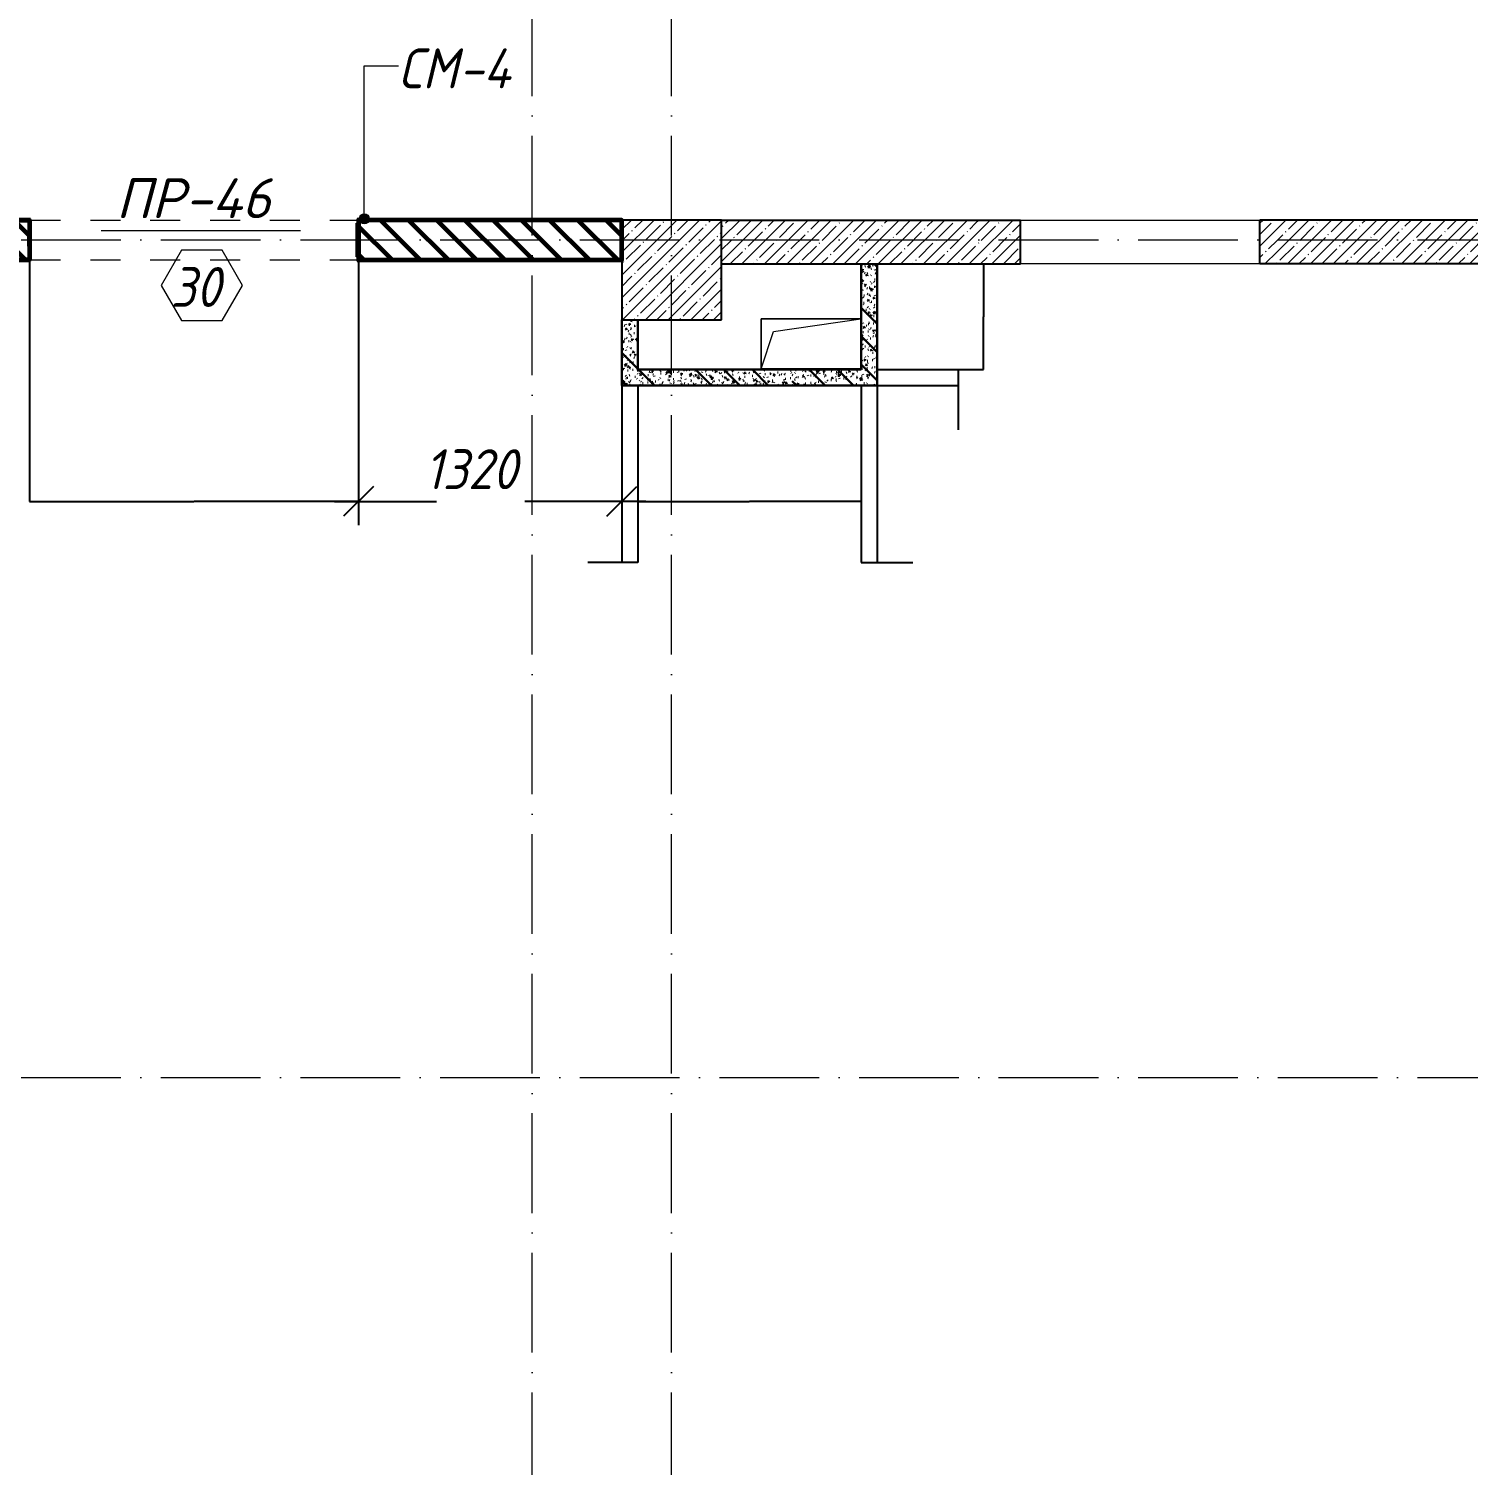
# Model space of a CAD drawing. Header units: millimetres. Extents: x 12986 to 523328, y -9759 to 30092.
# Drawn here: x 119934 to 127151, y 1656 to 8859 of the extents above; entities that cross this region are included whole.
import ezdxf

# ---------------------------------------------------------------- set-up
doc = ezdxf.new("R2010")
doc.units = ezdxf.units.MM
doc.linetypes.add('50_200_ШТРИХ_1Т_ш5_п1_п1_', pattern=[700, 500, -100, 0, -100])
doc.linetypes.add('Штрих короткий', pattern=[300, 150, -150])
for name, color, linetype, lineweight in [('0) ПГП', 1, 'Continuous', 30), ('4) ПГП красный расчет', 12, 'Continuous', 30), ('5) Блок ячеистый', 160, 'Continuous', 60), ('A-ANNO-DIMS', 7, 'Continuous', 9), ('A-DOOR-2', 7, 'Continuous', 5), ('A-DOOR-3', 7, 'Штрих короткий', 5), ('A-DOOR-IDEN', 7, 'Continuous', 9), ('A-FLOR', 7, 'Continuous', 9), ('A-GENM', 7, 'Continuous', 9), ('A-GENM-1', 7, 'Continuous', 25), ('A-GENM-IDEN', 7, 'Continuous', 9), ('A-WALL-1', 7, 'Continuous', 25), ('A-WALL-PATT-1', 7, 'Continuous', 5), ('I-WALL', 7, 'Continuous', 5), ('S-COLS', 7, 'Continuous', 9), ('S-COLS-1', 7, 'Continuous', 5), ('S-COLS-2', 7, 'Continuous', 25), ('Оси-2', 7, '50_200_ШТРИХ_1Т_ш5_п1_п1_', 9)]:
    doc.layers.add(name, color=color, linetype=linetype, lineweight=lineweight)
doc.styles.add('ISOCPEUR_I_3', font='isocpeui.ttf', dxfattribs={"width": 0.9, "height": 200})
doc.styles.add('ISOCPEUR_I_5', font='isocpeui.ttf', dxfattribs={"height": 200})
doc.dimstyles.new('ISO-2_0_0_9К_СРЕДНИЙ_1', dxfattribs={"dimscale": 304.8, "dimtxt": 199.196235, "dimasz": 0.492126, "dimexe": 0.393701, "dimexo": 0, "dimgap": 0, "dimtad": 1, "dimdec": 0, "dimzin": 0, "dimdsep": 46, "dimtxsty": 'ISOCPEUR_I_3', "dimblk1": 'OBLIQUE', "dimblk2": 'OBLIQUE', "dimsah": 1, "dimcen": 0.09, "dimdle": 0.393701, "dimazin": 0, "dimtfac": 1, "dimtdec": 4, "dimtix": 1, "dimtmove": 2, "dimatfit": 3, "dimfxl": 1, "dimtvp": 1, "dimtolj": 1, "dimtzin": 0, "dimarcsym": 2})
doc.dimstyles.get("Standard").update_dxf_attribs({"dimtxt": 0.18, "dimasz": 0.18, "dimexe": 0.18, "dimexo": 0.0625, "dimgap": 0.09, "dimtad": 0, "dimtih": 1, "dimtoh": 1, "dimdec": 4, "dimzin": 0, "dimdsep": 46, "dimtxsty": 'Standard', "dimcen": 0.09, "dimadec": 0, "dimazin": 0, "dimtfac": 1, "dimtdec": 4, "dimtofl": 0, "dimtmove": 0, "dimatfit": 3, "dimfxl": 1, "dimtolj": 1, "dimtzin": 0, "dimarcsym": 0})
pattern_1 = [(50, (61996.893, 0), (72.873764, -6.37607), [7.62, -83.82]), (355, (61996.89, 0), (-14.09699, 76.42244), [6.096, -67.056]), (100.451, (62002.966, -0.53), (58.776964, 70.04687), [6.476, -71.236]), (46.184, (61996.89, 20.32), (108.43142, -16.81745), [11.43, -125.73]), (96.636, (62005.93, 18.92), (94.961, 98.97089), [9.714, -106.854]), (351.184, (61996.89, 20.32), (94.96227, 98.97018), [9.144, -100.584]), (21, (62007.053, 15.24), (60.64565, -40.90654), [7.62, -83.82]), (326, (62007.05, 15.24), (24.72083, 73.67493), [6.096, -67.056]), (71.451, (62012.11, 11.83), (85.36689, 32.76874), [6.476, -71.236]), (37.5, (61996.893, 0), (1.235525, 33.822432), [3.353, -62.89, 3.353, -64.719, -67.31]), (37.5, (61996.893, 0), (1.235525, 33.822432), [-134.315, 3.353, -63.957]), (7.5, (61996.893, 0), (26.728146, 40.07255), [3.353, -35.458, 3.353, -61.366, -25.654]), (7.5, (61996.893, 0), (26.728146, 40.07255), [-103.53, 3.353, -22.301]), (327.5, (61974.236, 0), (54.236318, -2.292117), [3.353, -22.047, 3.353, -75.895, -105.156]), (327.5, (61974.236, 0), (54.236318, -2.292117), [-104.648, 3.353, -101.803]), (317.5, (61964.076, 0), (59.25158, 10.17014), [3.353, -29.667, 3.353, -49.276, -74.676]), (317.5, (61964.076, 0), (59.25158, 10.17014), [-85.649, 3.353, -71.323])]
pattern_2 = [(135, (61996.9, 0), (-142.5612, -142.5612), []), (135, (62139.46, 0), (-142.5612, -142.5612), [252.016, -50.403, 3.353, -47.05])]
pattern_3 = [(45, (61996.89, 0), (-57.02463, 57.02463), []), (45, (62053.92, 0), (-57.02463, 57.02463), [100.806, -20.161, 3.353, -16.808])]

# ---------------------------------------------------------------- blocks, each defined once
blk = doc.blocks.new('BSC_Колонна _Прямоугольная - 500х500-V4-АР1_Кладочный план 1 этажа')
at = {"layer": 'S-COLS-1'}
h = blk.add_hatch(dxfattribs=at)
h.set_pattern_fill('FP_12', color=256, style=0, pattern_type=2)
h.set_pattern_definition([(45, (-61160, -7650), (-57.02463, 57.02463), []), (45, (-61102.975, -7650), (-57.02463, 57.02463), [100.806, -20.161, 3.353, -16.808])])
h.paths.add_polyline_path([(-250, -250), (250, -250), (250, 250), (-250, 250)], flags=0)
at = {"layer": 'S-COLS-2'}
for p, q in [((250, 250), (-250, 250)), ((-250, 250), (-250, -250)), ((250, -250), (250, 250)), ((-250, -250), (250, -250))]:
    blk.add_line(p, q, dxfattribs=at)
blk = doc.blocks.new('AR_Отверстие прямоугольное _в плите_ - AR_Отверстие прямоугольное _в плите_-V47-АР1_Кладочный план 1 этажа')
at = {"layer": 'A-GENM'}
for p, q in [((250, 125), (-250, 125)), ((-250, 125), (-250, -125)), ((-187.5, 62.5), (250, 125)), ((250, -125), (250, 125)), ((-250, -125), (-187.5, 62.5)), ((-250, -125), (250, -125))]:
    blk.add_line(p, q, dxfattribs=at)
blk = doc.blocks.new('Проем_Дверь_БезПР - 1650х2400h витражный-V83-АР1_Кладочный план 1 этажа')
at = {"layer": 'A-DOOR-3'}
for p, q in [((819, 100), (-825, 100)), ((819, -100), (-825, -100))]:
    blk.add_line(p, q, dxfattribs=at)
blk = doc.blocks.new('Фахверк_СКБ_Уголок - Ф-14_200х4010 h _потолок _3_880_-26977327-АР1_Кладочный план 1 этажа')
at = {"layer": 'A-GENM-1'}
for p, q in [((200, 156), (125, 156)), ((125, 156), (125, 81)), ((131, 81), (131, 150)), ((131, 150), (200, 150)), ((200, 150), (200, 156)), ((125, 81), (131, 81)), ((131, 19), (125, 19)), ((125, 19), (125, -56)), ((131, -50), (131, 19)), ((125, -56), (200, -56)), ((200, -50), (131, -50)), ((200, -56), (200, -50))]:
    blk.add_line(p, q, dxfattribs=at)
blk = doc.blocks.new('Фахверк_СКБ_Уголок_Тип 2 - СМ-4_200х2530h-26866777-АР1_Кладочный план 1 этажа')
at = {"layer": 'A-GENM-1'}
for p, q in [((125, 156), (125, 81)), ((200, 156), (125, 156)), ((131, 81), (131, 150)), ((131, 150), (200, 150)), ((200, 150), (200, 156)), ((125, 81), (131, 81)), ((131, 19), (125, 19)), ((125, 19), (125, -56)), ((131, -50), (131, 19)), ((125, -56), (200, -56)), ((200, -50), (131, -50)), ((200, -56), (200, -50))]:
    blk.add_line(p, q, dxfattribs=at)
blk = doc.blocks.new('Стойка_Влож_Полоса боковая - Полоса-27101091-АР1_Кладочный план 1 этажа')
at = {"layer": 'A-GENM'}
for p, q in [((-5, 85), (0, 85)), ((-5, -85), (-5, 85)), ((0, 31), (0, -31)), ((0, -85), (-5, -85))]:
    blk.add_line(p, q, dxfattribs=at)
blk = doc.blocks.new('AAR_СКБ_Марка_Двери_Перемычка и проем - Марка перемычки и проема-25306769-АР1_Кладочный план 1 этажа')
at = {"layer": 'A-DOOR-IDEN'}
for p, q in [((-5, 0), (5, 0)), ((-0.968, -0.984), (-1.986, -2.747)), ((1.067, -0.984), (-0.968, -0.984)), ((2.085, -2.747), (1.067, -0.984)), ((-1.986, -2.747), (-0.968, -4.509)), ((1.067, -4.509), (2.085, -2.747)), ((-0.968, -4.509), (1.067, -4.509))]:
    blk.add_line(p, q, dxfattribs=at)
blk = doc.blocks.new('DIMBLOCK374-АР1_Кладочный план 1 этажа')
at = {"layer": 'A-ANNO-DIMS', "color": 0, "lineweight": -2, "transparency": 16777216}
for p, q in [((119936.9, 7699.9), (119936.9, 6489.1)), ((121586.9, 7699.9), (121586.9, 6489.1)), ((119937.1, 6489.3), (120761.2, 6489.3)), ((121586.7, 6489.3), (120762.6, 6489.3))]:
    blk.add_line(p, q, dxfattribs=at)
at = {"layer": 'A-ANNO-DIMS', "color": 0, "transparency": 16777216}
for points in [[(119937.1, 6489.4), (119937.1, 6489.3), (119936.9, 6489.3)], [(121586.7, 6489.4), (121586.7, 6489.3), (121586.9, 6489.3)]]:
    blk.add_solid(points, dxfattribs=at)
at = {"layer": 'Defpoints', "color": 0, "transparency": 16777216}
for p in [(119936.9, 7700), (121586.9, 7700), (121586.9, 6489.3)]:
    blk.add_point(p, dxfattribs=at)
at = {"layer": 'A-ANNO-DIMS', "color": 0, "transparency": 16777216, "insert": (120761.9, 6489.3), "char_height": 0.18, "width": 560.814, "attachment_point": 5}
blk.add_mtext('\\A1;1650.0000', dxfattribs=at)
blk = doc.blocks.new('_Oblique')
at = {"color": 0, "linetype": 'ByBlock', "lineweight": -2}
blk.add_line((-0.5, -0.5), (0.5, 0.5), dxfattribs=at)
blk = doc.blocks.new('DIMBLOCK375-АР1_Кладочный план 1 этажа')
at = {"layer": 'A-ANNO-DIMS', "color": 0, "lineweight": -2, "transparency": 16777216}
for p, q in [((121586.9, 7700), (121586.9, 6369.3)), ((122906.9, 7070), (122906.9, 6369.3)), ((121466.9, 6489.3), (121978.1, 6489.3)), ((123026.9, 6489.3), (122420.3, 6489.3))]:
    blk.add_line(p, q, dxfattribs=at)
at = {"layer": 'Defpoints', "color": 0, "transparency": 16777216}
for p in [(121586.9, 7700), (122906.9, 7070), (122906.9, 6489.3)]:
    blk.add_point(p, dxfattribs=at)
at = {"layer": 'A-ANNO-DIMS', "color": 0, "lineweight": -2, "transparency": 16777216, "xscale": 150, "yscale": 150, "zscale": 150, "rotation": 180}
blk.add_blockref('_Oblique', (121586.9, 6489.3), dxfattribs=at)
at = {"layer": 'A-ANNO-DIMS', "color": 0, "lineweight": -2, "transparency": 16777216, "xscale": 150, "yscale": 150, "zscale": 150}
blk.add_blockref('_Oblique', (122906.9, 6489.3), dxfattribs=at)
at = {"layer": 'A-ANNO-DIMS', "color": 0, "transparency": 16777216, "insert": (121918.8, 6750.6), "char_height": 200, "width": 560.814, "attachment_point": 1, "line_spacing_factor": 1.149209, "style": 'ISOCPEUR_I_3'}
blk.add_mtext('\\A1;1320', dxfattribs=at)
blk = doc.blocks.new('DIMBLOCK376-АР1_Кладочный план 1 этажа')
at = {"layer": 'A-ANNO-DIMS', "color": 0, "lineweight": -2, "transparency": 16777216}
for p, q in [((122906.9, 7069.9), (122906.9, 6182.2)), ((122986.9, 7066.9), (122986.9, 6182.2)), ((122906.9, 6182.4), (122736.1, 6182.4)), ((122986.7, 6182.4), (122907.1, 6182.4))]:
    blk.add_line(p, q, dxfattribs=at)
at = {"layer": 'A-ANNO-DIMS', "color": 0, "transparency": 16777216}
for points in [[(122907.1, 6182.4), (122907.1, 6182.3), (122906.9, 6182.4)], [(122986.7, 6182.4), (122986.7, 6182.3), (122986.9, 6182.4)]]:
    blk.add_solid(points, dxfattribs=at)
at = {"layer": 'Defpoints', "color": 0, "transparency": 16777216}
for p in [(122906.9, 7070), (122986.9, 7067), (122986.9, 6182.4)]:
    blk.add_point(p, dxfattribs=at)
at = {"layer": 'A-ANNO-DIMS', "color": 0, "transparency": 16777216, "insert": (122583.9, 6182.5), "char_height": 0.18, "width": 303.391, "attachment_point": 1, "line_spacing_factor": 1.149209}
blk.add_mtext('\\A1;80.0000', dxfattribs=at)
blk = doc.blocks.new('DIMBLOCK377-АР1_Кладочный план 1 этажа')
at = {"layer": 'A-ANNO-DIMS', "color": 0, "lineweight": -2, "transparency": 16777216}
for p, q in [((122986.9, 7066.9), (122986.9, 6489.1)), ((124106.9, 7066.9), (124106.9, 6489.1)), ((122987.1, 6489.3), (123546.2, 6489.3)), ((124106.7, 6489.3), (123547.6, 6489.3))]:
    blk.add_line(p, q, dxfattribs=at)
at = {"layer": 'A-ANNO-DIMS', "color": 0, "transparency": 16777216}
for points in [[(122987.1, 6489.4), (122987.1, 6489.3), (122986.9, 6489.3)], [(124106.7, 6489.4), (124106.7, 6489.3), (124106.9, 6489.3)]]:
    blk.add_solid(points, dxfattribs=at)
at = {"layer": 'Defpoints', "color": 0, "transparency": 16777216}
for p in [(122986.9, 7067), (124106.9, 7067), (124106.9, 6489.3)]:
    blk.add_point(p, dxfattribs=at)
at = {"layer": 'A-ANNO-DIMS', "color": 0, "transparency": 16777216, "insert": (123546.9, 6489.3), "char_height": 0.18, "width": 514.846, "attachment_point": 5}
blk.add_mtext('\\A1;1120.0000', dxfattribs=at)
blk = doc.blocks.new('DIMBLOCK378-АР1_Кладочный план 1 этажа')
at = {"layer": 'A-ANNO-DIMS', "color": 0, "lineweight": -2, "transparency": 16777216}
for p, q in [((124106.9, 7066.9), (124106.9, 6182.2)), ((124186.9, 7069.9), (124186.9, 6182.2)), ((124107.1, 6182.4), (124186.7, 6182.4)), ((124186.9, 6182.4), (124366.2, 6182.4))]:
    blk.add_line(p, q, dxfattribs=at)
at = {"layer": 'A-ANNO-DIMS', "color": 0, "transparency": 16777216}
for points in [[(124107.1, 6182.4), (124107.1, 6182.3), (124106.9, 6182.4)], [(124186.7, 6182.4), (124186.7, 6182.3), (124186.9, 6182.4)]]:
    blk.add_solid(points, dxfattribs=at)
at = {"layer": 'Defpoints', "color": 0, "transparency": 16777216}
for p in [(124106.9, 7067), (124186.9, 7070), (124186.9, 6182.4)]:
    blk.add_point(p, dxfattribs=at)
at = {"layer": 'A-ANNO-DIMS', "color": 0, "transparency": 16777216, "insert": (124215.1, 6182.5), "char_height": 0.18, "width": 303.391, "attachment_point": 1, "line_spacing_factor": 1.149209}
blk.add_mtext('\\A1;80.0000', dxfattribs=at)
blk = doc.blocks.new('DIMBLOCK379-АР1_Кладочный план 1 этажа')
at = {"layer": 'A-ANNO-DIMS', "color": 0, "lineweight": -2, "transparency": 16777216}
for p, q in [((124190, 7150), (124593.6, 7150)), ((124593.4, 7149.8), (124593.4, 7070.2)), ((124187, 7070), (124593.6, 7070)), ((124593.4, 7070), (124593.4, 6848.8)), ((124593.4, 6848.8), (124593.2, 6848.8))]:
    blk.add_line(p, q, dxfattribs=at)
at = {"layer": 'A-ANNO-DIMS', "color": 0, "transparency": 16777216}
for points in [[(124593.4, 7149.8), (124593.5, 7149.8), (124593.4, 7150)], [(124593.4, 7070.2), (124593.5, 7070.2), (124593.4, 7070)]]:
    blk.add_solid(points, dxfattribs=at)
at = {"layer": 'Defpoints', "color": 0, "transparency": 16777216}
for p in [(124189.9, 7150), (124593.4, 7150), (124186.9, 7070)]:
    blk.add_point(p, dxfattribs=at)
at = {"layer": 'A-ANNO-DIMS', "color": 0, "transparency": 16777216, "insert": (124592.9, 6697.1), "char_height": 0.18, "width": 303.391, "attachment_point": 1, "rotation": 90, "line_spacing_factor": 1.149209}
blk.add_mtext('\\A1;80.0000', dxfattribs=at)
blk = doc.blocks.new('DIMBLOCK380-АР1_Кладочный план 1 этажа')
at = {"layer": 'A-ANNO-DIMS', "color": 0, "lineweight": -2, "transparency": 16777216}
for p, q in [((124615, 7680), (124721.2, 7680)), ((124721, 7679.8), (124721, 7415.2)), ((124721, 7150.2), (124721, 7414.8)), ((124190, 7150), (124721.2, 7150))]:
    blk.add_line(p, q, dxfattribs=at)
at = {"layer": 'A-ANNO-DIMS', "color": 0, "transparency": 16777216}
for points in [[(124721, 7679.8), (124721, 7679.8), (124721, 7680)], [(124721, 7150.2), (124721, 7150.2), (124721, 7150)]]:
    blk.add_solid(points, dxfattribs=at)
at = {"layer": 'Defpoints', "color": 0, "transparency": 16777216}
for p in [(124614.9, 7680), (124721, 7680), (124189.9, 7150)]:
    blk.add_point(p, dxfattribs=at)
at = {"layer": 'A-ANNO-DIMS', "color": 0, "transparency": 16777216, "insert": (124721, 7415), "char_height": 0.18, "width": 455.087, "attachment_point": 5}
blk.add_mtext('\\A1;530.0000', dxfattribs=at)

msp = doc.modelspace()

# ---------------------------------------------------------------- hatches: boundary and pattern name
at = {"layer": '0) ПГП'}
h = msp.add_hatch(dxfattribs=at)
h.set_pattern_fill('FP_16', color=256, style=0, pattern_type=2)
h.set_pattern_definition(pattern_1)
h.paths.add_polyline_path([(124186.89327, 7070.00001), (124186.89327, 7680.00001), (124106.89327, 7680.00001), (124106.89327, 7070.00001)], flags=0)
h = msp.add_hatch(dxfattribs=at)
h.set_pattern_fill('FP_17', color=256, style=0, pattern_type=2)
h.set_pattern_definition(pattern_2)
h.paths.add_polyline_path([(124186.89327, 7070.00001), (124186.89327, 7680.00001), (124106.89327, 7680.00001), (124106.89327, 7070.00001)], flags=0)
h = msp.add_hatch(dxfattribs=at)
h.set_pattern_fill('FP_16', color=256, style=0, pattern_type=2)
h.set_pattern_definition(pattern_1)
h.paths.add_polyline_path([(122986.89327, 7070.00001), (122986.89327, 7400.00001), (122906.89327, 7400.00001), (122906.89327, 7070.00001)], flags=0)
h = msp.add_hatch(dxfattribs=at)
h.set_pattern_fill('FP_17', color=256, style=0, pattern_type=2)
h.set_pattern_definition(pattern_2)
h.paths.add_polyline_path([(122986.89327, 7070.00001), (122986.89327, 7400.00001), (122906.89327, 7400.00001), (122906.89327, 7070.00001)], flags=0)
h = msp.add_hatch(dxfattribs=at)
h.set_pattern_fill('FP_16', color=256, style=0, pattern_type=2)
h.set_pattern_definition(pattern_1)
h.paths.add_polyline_path([(122986.89327, 7070.00001), (124106.89327, 7070.00001), (124106.89327, 7150.00001), (122986.89327, 7150.00001)], flags=0)
h = msp.add_hatch(dxfattribs=at)
h.set_pattern_fill('FP_17', color=256, style=0, pattern_type=2)
h.set_pattern_definition(pattern_2)
h.paths.add_polyline_path([(122986.89327, 7070.00001), (124106.89327, 7070.00001), (124106.89327, 7150.00001), (122986.89327, 7150.00001)], flags=0)
at = {"layer": '5) Блок ячеистый'}
h = msp.add_hatch(dxfattribs=at)
h.set_pattern_fill('FP_3', color=256, style=0, pattern_type=2)
h.set_pattern_definition([(135, (61996.89, 0), (-70.71068, -70.71068), [])])
h.paths.add_polyline_path([(121586.89327, 7700.00001), (122906.89327, 7700.00001), (122906.89327, 7900.00001), (121586.89327, 7900.00001), (121586.89327, 7769.00001)], flags=0)
h.paths.add_polyline_path([(118906.89327, 7700.00001), (119936.89327, 7700.00001), (119936.89327, 7900.00001), (118906.89327, 7900.00001), (118906.89327, 7831.00001)], flags=0)
at = {"layer": 'A-GENM-IDEN'}
h = msp.add_hatch(color=256, dxfattribs=at)
edge = h.paths.add_edge_path(flags=0)
edge.add_arc((121615.89327, 7906.00001), 25, 0, 360)
at = {"layer": 'A-WALL-PATT-1'}
h = msp.add_hatch(dxfattribs=at)
h.set_pattern_fill('FP_1', color=256, style=0, pattern_type=2)
h.set_pattern_definition(pattern_3)
h.paths.add_polyline_path([(124106.89327, 7680.00001), (124681.19328, 7680.00001), (124681.19328, 7900.00001), (123406.89327, 7900.00001), (123406.89327, 7680.00001), (123809.77422, 7680.00001)], flags=0)
h.paths.add_polyline_path([(126192.42974, 7680.00001), (127406.89327, 7680.00001), (127406.89327, 7900.00001), (126192.42974, 7900.00001)], flags=0)
h = msp.add_hatch(dxfattribs=at)
h.set_pattern_fill('FP_1', color=256, style=0, pattern_type=2)
h.set_pattern_definition(pattern_3)
h.paths.add_polyline_path([(126192.42974, 7680.00001), (126192.42974, 7900.00001), (126106.89327, 7900.00001), (126106.89327, 7680.00001)], flags=0)
h.paths.add_polyline_path([(124906.89327, 7680.00001), (124906.89327, 7900.00001), (124681.19328, 7900.00001), (124681.19328, 7680.00001)], flags=0)

# ---------------------------------------------------------------- linework, layer by layer
at = {"layer": '0) ПГП'}
for p, q in [((124186.89327, 7070.00001), (124186.89327, 7680.00001)), ((122906.89327, 7400.00001), (122906.89327, 7070.00001)), ((124106.89327, 7150.00001), (122986.89327, 7150.00001))]:
    msp.add_line(p, q, dxfattribs=at)
at = {"layer": '4) ПГП красный расчет'}
for p, q in [((124106.89327, 7680.00001), (124106.89327, 7150.00001)), ((122986.89327, 7150.00001), (122986.89327, 7400.00001)), ((122906.89327, 7070.00001), (124186.89327, 7070.00001))]:
    msp.add_line(p, q, dxfattribs=at)
at = {"layer": '5) Блок ячеистый'}
for p, q in [((122906.89327, 7900.00001), (121655.89327, 7900.00001)), ((119936.89327, 7769.00001), (119936.89327, 7831.00001)), ((121586.89327, 7831.00001), (121586.89327, 7769.00001)), ((121655.89327, 7700.00001), (122906.89327, 7700.00001))]:
    msp.add_line(p, q, dxfattribs=at)
for points in [[(118906.89327, 7900.00001), (119936.89327, 7900.00001), (119936.89327, 7700.00001), (118906.89327, 7700.00001)], [(121586.89327, 7700.00001), (122906.89327, 7700.00001), (122906.89327, 7900.00001), (121586.89327, 7900.00001)]]:
    msp.add_lwpolyline(points, close=True, dxfattribs=at)
at = {"layer": 'A-FLOR'}
for p, q in [((123605.89327, 7404.00001), (124105.89327, 7404.00001)), ((123605.89327, 7154.00001), (123605.89327, 7404.00001)), ((124105.89327, 7404.00001), (124105.89327, 7154.00001)), ((124105.89327, 7154.00001), (123605.89327, 7154.00001))]:
    msp.add_line(p, q, dxfattribs=at)
at = {"layer": 'A-GENM-IDEN'}
for p, q in [((121615.89327, 8672.99133), (121786.71138, 8672.99133)), ((121615.89327, 7906.00001), (121615.89327, 8672.99133))]:
    msp.add_line(p, q, dxfattribs=at)
msp.add_circle((121615.89327, 7906.00001), 25, dxfattribs=at)
at = {"layer": 'A-WALL-1'}
for p, q in [((123406.89327, 7900.00001), (124906.89327, 7900.00001)), ((124906.89327, 7680.00001), (124906.89327, 7900.00001)), ((127406.89327, 7900.00001), (126106.89327, 7900.00001)), ((126106.89327, 7680.00001), (126106.89327, 7900.00001)), ((123406.89327, 7680.00001), (124906.89327, 7680.00001)), ((127406.89327, 7680.00001), (126106.89327, 7680.00001))]:
    msp.add_line(p, q, dxfattribs=at)
at = {"layer": 'I-WALL'}
for p, q in [((124906.89327, 7900.00001), (126106.89327, 7900.00001)), ((126106.89327, 7680.00001), (124906.89327, 7680.00001))]:
    msp.add_line(p, q, dxfattribs=at)
at = {"layer": 'Оси-2'}
for p, q in [((122456.89325, -4080), (122456.89325, 28636.94316)), ((123156.89325, -4080), (123156.89325, 28636.94316)), ((57586.89328, 7800), (187948.52131, 7800)), ((57586.89328, 3600), (187948.52131, 3600))]:
    msp.add_line(p, q, dxfattribs=at)

# ---------------------------------------------------------------- block references
at = {"layer": 'A-DOOR-2', "rotation": 180}
msp.add_blockref('Проем_Дверь_БезПР - 1650х2400h витражный-V83-АР1_Кладочный план 1 этажа', (120761.89327, 7800.00001), dxfattribs=at)
at = {"layer": 'A-DOOR-IDEN', "xscale": 99.99999999999993, "yscale": 99.99999999999993, "zscale": 99.99999999999993}
msp.add_blockref('AAR_СКБ_Марка_Двери_Перемычка и проем - Марка перемычки и проема-25306769-АР1_Кладочный план 1 этажа', (120796.66293, 7846.85941), dxfattribs=at)
at = {"layer": 'A-GENM'}
for name, p in [('Стойка_Влож_Полоса боковая - Полоса-27101091-АР1_Кладочный план 1 этажа', (121580.89327, 7800.00001)), ('AR_Отверстие прямоугольное _в плите_ - AR_Отверстие прямоугольное _в плите_-V47-АР1_Кладочный план 1 этажа', (123855.89327, 7279.00001))]:
    msp.add_blockref(name, p, dxfattribs=at)
at = {"layer": 'A-GENM-1', "rotation": 180}
msp.add_blockref('Фахверк_СКБ_Уголок - Ф-14_200х4010 h _потолок _3_880_-26977327-АР1_Кладочный план 1 этажа', (120067.89327, 7850.00001), dxfattribs=at)
at = {"layer": 'A-GENM-1'}
msp.add_blockref('Фахверк_СКБ_Уголок_Тип 2 - СМ-4_200х2530h-26866777-АР1_Кладочный план 1 этажа', (121455.89327, 7750.00001), dxfattribs=at)
at = {"layer": 'S-COLS'}
msp.add_blockref('BSC_Колонна _Прямоугольная - 500х500-V4-АР1_Кладочный план 1 этажа', (123156.89327, 7650.00001), dxfattribs=at)

# ---------------------------------------------------------------- texts
at = {"layer": 'A-DOOR-IDEN', "insert": (120644.7644, 7664.21803), "char_height": 200, "width": 317.46825, "attachment_point": 1, "style": 'ISOCPEUR_I_3'}
msp.add_mtext('30', dxfattribs=at)
at = {"layer": 'A-GENM-IDEN', "char_height": 200, "attachment_point": 1}
for s, insert, width, style in [('СМ', (121786.71138, 8760.60591), 367.9745625, 'ISOCPEUR_I_3'), ('-4', (122090.32075, 8760.60591), 346.329, 'ISOCPEUR_I_3'), ('ПР', (120370.878, 8109.33337), 416.8775, 'ISOCPEUR_I_5'), ('-46', (120714.83633, 8109.33337), 561.18125, 'ISOCPEUR_I_5')]:
    msp.add_mtext(s, dxfattribs=dict(at, insert=insert, width=width, style=style))

# ---------------------------------------------------------------- dimensions: what is measured, and where the dimension line sits
at = {"layer": 'A-ANNO-DIMS'}
for base, p1, p2, picture, middle in [((121586.89327, 6489.32719), (119936.89327, 7700.00001), (121586.89327, 7700.00001), 'DIMBLOCK374-АР1_Кладочный план 1 этажа', (120761.89327, 6489.32719)), ((124106.89327, 6489.32719), (122986.89327, 7066.95201), (124106.89327, 7066.95201), 'DIMBLOCK377-АР1_Кладочный план 1 этажа', (123546.89327, 6489.32719))]:
    dim = msp.add_linear_dim(base=base, p1=p1, p2=p2, dimstyle='Standard', dxfattribs=at)
    dim.commit()
    dim.dimension.update_dxf_attribs({"geometry": picture, "text_midpoint": middle})
dim = msp.add_linear_dim(base=(122906.89327, 6489.32719), p1=(121586.89327, 7700.00001), p2=(122906.89327, 7070.00001), dimstyle='ISO-2_0_0_9К_СРЕДНИЙ_1', override={"dimpost": '<>', "dimfxl": 1462.634609}, dxfattribs=at)
dim.commit()
dim.dimension.update_dxf_attribs({"geometry": 'DIMBLOCK375-АР1_Кладочный план 1 этажа', "text_midpoint": (122199.22977, 6617.28501), "dimtype": 160})
dim = msp.add_linear_dim(base=(124720.99364, 7680.00001), p1=(124189.94127, 7150.00001), p2=(124614.92762, 7680.00001), angle=90, dimstyle='Standard', dxfattribs=at)
dim.commit()
dim.dimension.update_dxf_attribs({"geometry": 'DIMBLOCK380-АР1_Кладочный план 1 этажа', "text_midpoint": (124720.99364, 7415.00001)})
dim = msp.add_linear_dim(base=(124593.42582, 7150.00001), p1=(124186.89327, 7070.00001), p2=(124189.94127, 7150.00001), angle=90, dimstyle='Standard', dxfattribs=at)
dim.commit()
dim.dimension.update_dxf_attribs({"geometry": 'DIMBLOCK379-АР1_Кладочный план 1 этажа', "text_midpoint": (124593.03582, 6848.8402), "dimtype": 160, "text_rotation": 90})
for base, p1, p2, picture, middle in [((122986.89327, 6182.35379), (122906.89327, 7070.00001), (122986.89327, 7066.95201), 'DIMBLOCK376-АР1_Кладочный план 1 этажа', (122735.54953, 6182.35379)), ((124186.89327, 6182.35379), (124106.89327, 7066.95201), (124186.89327, 7070.00001), 'DIMBLOCK378-АР1_Кладочный план 1 этажа', (124366.76595, 6182.35379))]:
    dim = msp.add_linear_dim(base=base, p1=p1, p2=p2, dimstyle='Standard', dxfattribs=at)
    dim.commit()
    dim.dimension.update_dxf_attribs({"geometry": picture, "text_midpoint": middle, "dimtype": 160})

doc.saveas('drawing.dxf')
